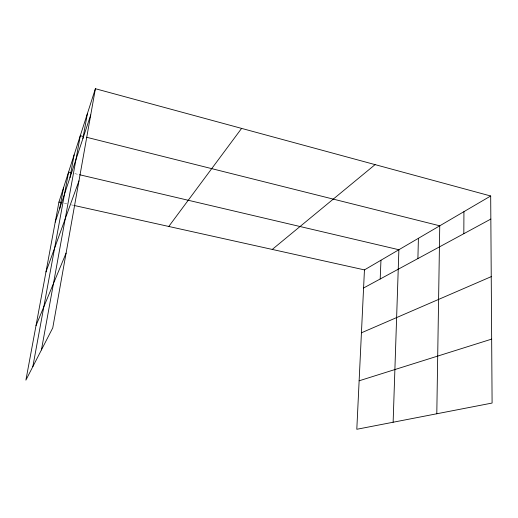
<?xml version="1.0" encoding="UTF-8"?>
<svg xmlns="http://www.w3.org/2000/svg" width="518" height="518" viewBox="0 0 518 518"><rect width="100%" height="100%" fill="white"/><g stroke="black" fill="none" stroke-linecap="round" stroke-linejoin="round"><path stroke-width="0.39" stroke-dasharray="2.59 1.94" d="M64.394 203.296L66.731 203.814M71.413 204.856L73.75 205.374M74.851 173.634L78.781 174.553"/><path stroke-width="0.78" d="M463.824 233.696L463.934 211.655M436.797 413.772L439.75 225.809L86.571 137.264M417.903 258.573L418.408 238.306M393.13 422.235L398.886 249.734L79.565 174.741M380.193 278.995L380.963 260.224M490.688 195.992L364.452 269.891L356.805 429.28L492.1 403.049L490.688 195.992L95.396 88.72L58.935 202.085L25.9 380.115L52.752 327.9L95.396 88.72M82.906 138.533L87.393 113.604M41.427 349.915L80.29 135.684L83.43 136.474M69.975 177.577L74.119 154.863M59.667 208.689L63.52 187.82M32.835 366.634L68.557 172.157L71.704 172.895M55.212 222.131L90.721 114.944M45.972 271.944L78.969 180.86M36.014 325.602L66.084 253.127M168.771 226.463L241.602 128.399M272.254 249.43L375.09 164.62M363.584 287.995L490.844 219.056M361.435 332.802L491.239 276.638M359.129 380.801L491.666 339.109M58.935 202.085L62.05 202.778M74.534 205.549L364.452 269.891"/></g></svg>
